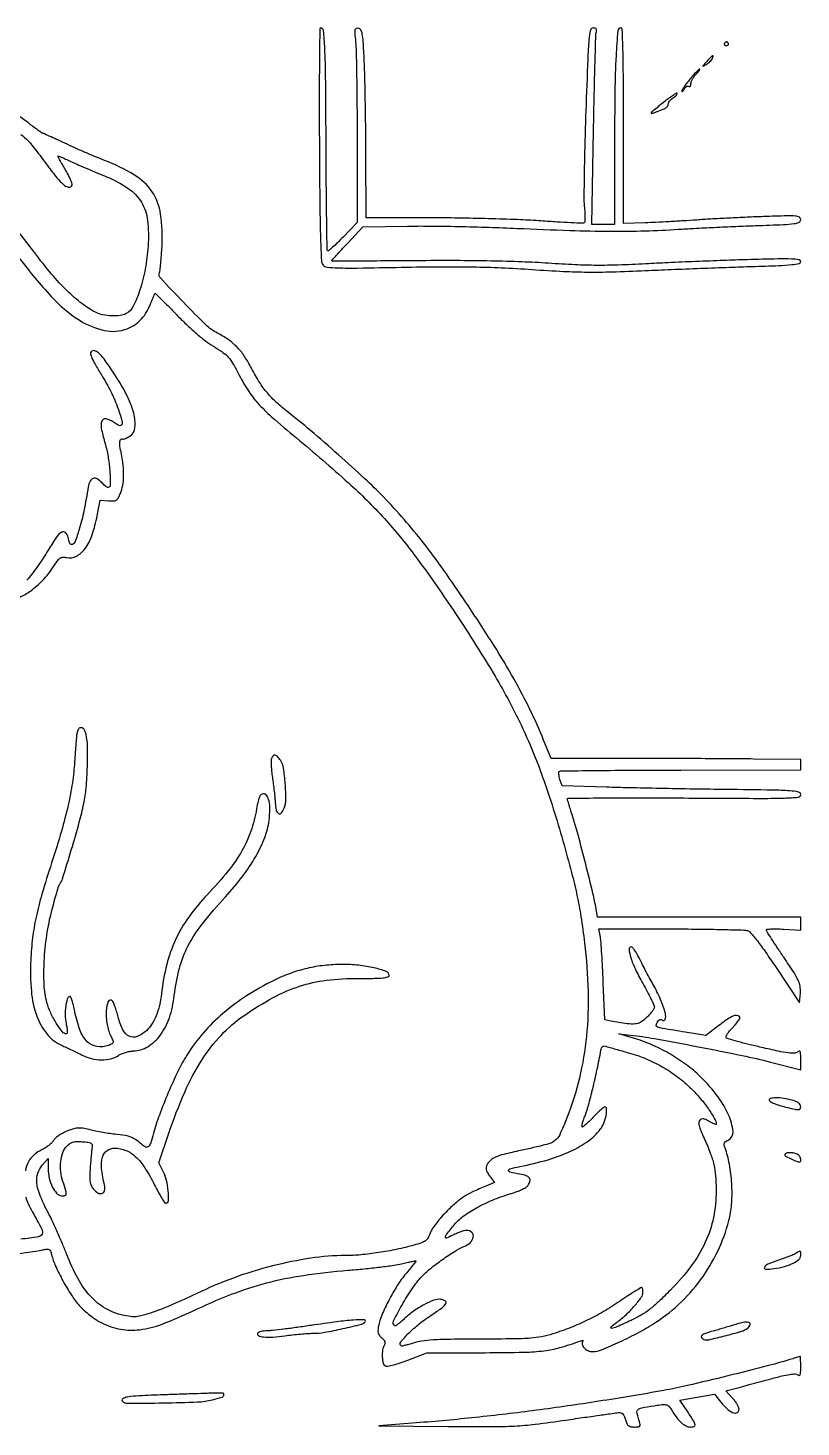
# Model space of a CAD drawing. Extents: x 0 to 645, y 0 to 612.
# Drawn here: x 307 to 645, y 0 to 612 of the extents above; entities that cross this region are included whole.
import ezdxf

# ---------------------------------------------------------------- set-up
doc = ezdxf.new("R2010")
doc.units = 0

msp = doc.modelspace()

# ---------------------------------------------------------------- linework, layer by layer
for points in [[(434.516235, 560.967012, 0.000994), (434.722755, 534.289902, 0.005346), (435.019233, 519.772835, 0.004225), (435.395402, 510.269169, 0.162422), (436.154933, 508.311171, 0.195168), (437.886422, 507.380413, 0.019836), (442.635961, 507.056584, 0.01083), (451.058759, 506.999736, 0.001173), (470.5, 507.335233, -0.003012), (487.956081, 507.572242, -0.006201), (501.618144, 507.505988, -0.00708), (514.045432, 507.115501, -0.005564), (527.5, 506.351825, 0.004433), (541.324609, 505.535787, 0.010114), (551.770637, 505.223713, 0.009794), (562.420528, 505.32967, 0.003914), (577, 505.874673, -0.001014), (588.311612, 506.363231, -0.000679), (601.251562, 506.878234, -0.000684), (613.78914, 507.343, -0.001349), (623.75, 507.671706, 0.002203), (635.370672, 508.075057, 0.015194), (641.065412, 508.471404, 0.024804), (644.311912, 508.960305, 0.357039), (645, 509.801071, 0.374433), (644.283901, 510.62325, 0.025536), (640.947908, 510.913009, 0.014231), (634.931957, 510.955837, 0.001737), (621.75, 510.628645, 0.0019), (611.296097, 510.293059, 0.001186), (599.051387, 509.824318, 0.00119), (586.984997, 509.304967, 0.002164), (577.127063, 508.814411, -0.005045), (565.234063, 508.291282, -0.010024), (555.802096, 508.160921, -0.010076), (546.404139, 508.408884, -0.005156), (534.627063, 509.079053, 0.007405), (523.097177, 509.683151, 0.004648), (509.600656, 510.064413, 0.004096), (494.176001, 510.230297, 0.002846), (476.75, 510.175743, -0.000857), (462.658179, 510.075571, -0.00143), (450.795313, 510.04552, -0.000083), (440.136913, 510.050767, -0.414021), (440, 510.187771, -0.183342), (440.08758, 510.418586, -0.000715), (441.982813, 512.550286, -0.003486), (444.162316, 514.960641, -0.00217), (446.75, 517.758146), (453.5, 524.992236), (473, 525.325795, -0.006536), (482.469767, 525.363974, -0.002786), (495.14375, 525.178771, -0.002755), (508.661381, 524.831376, -0.003616), (521, 524.356886, 0.003186), (544.000384, 523.452558, 0.006757), (561.822103, 523.106543, 0.008322), (576.970912, 523.269322, 0.009404), (591.5, 523.940987, -0.003023), (598.254075, 524.339655, -0.001333), (607.189063, 524.788988, -0.001319), (616.664528, 525.215131, -0.001773), (625.25, 525.548063, 0.001791), (637.448573, 526.021546, 0.022189), (642.072137, 526.423638, 0.071759), (644.279819, 527.04508, 0.296544), (645, 528.152587, 0.273428), (644.379278, 529.202799, 0.105641), (642.696379, 529.709911, 0.027373), (639.010668, 529.811083, 0.001949), (628.75, 529.490964, 0.002391), (621.580077, 529.204951, 0.001644), (613.454687, 528.815112, 0.001658), (605.636802, 528.388258, 0.003377), (599.5, 527.991172, -0.002546), (593.828298, 527.614704, -0.001862), (587.528125, 527.252276, -0.001881), (581.557264, 526.953627, -0.004164), (577, 526.780888), (567.5, 526.5), (567.5, 569.250464, 0.001309), (567.445606, 590.034723, 0.005475), (567.243218, 602.539297, 0.002311), (566.961722, 611.400974, 0.403715), (566.339769, 612.000464, 0.390684), (564.970794, 610.737101, 0.006835), (564.23712, 599.791448, 0.010285), (563.728753, 584.245464, 0.002982), (563.581015, 560.25), (563.574388, 526), (558.645916, 526), (553.717444, 526), (554.415382, 567.25, -0.00109), (554.71979, 583.187669, -0.001706), (555.058327, 596.896875, -0.000441), (555.405368, 608.867797, -0.063609), (555.624048, 610.25, 0.065832), (555.746946, 611.049725, 0.175787), (555.564395, 611.587924, 0.16716), (555.070399, 611.900746, 0.058379), (554.223219, 612, 0.354577), (553.026417, 611.029232, 0.030003), (552.399411, 606.818517, 0.012193), (551.873313, 598.537921, 0.000879), (551.016744, 575.587689, 0.002262), (550.570338, 561.203502, 0.002997), (550.30174, 548.107865, 0.002143), (550.189485, 537.133442, 0.029659), (550.401083, 533.171533, -0.012916), (550.604112, 530.839127, -0.019556), (550.648697, 528.802768, -0.014882), (550.571875, 527.168719, -0.252224), (550.290171, 526.730074, -0.137554), (549.64116, 526.576481, -0.001167), (544.444613, 526.801866, -0.004002), (538.45654, 527.123633, -0.002555), (531.5, 527.588995, 0.007799), (522.576615, 528.091978, 0.003016), (510.195312, 528.521486, 0.002985), (496.767484, 528.825982, 0.003686), (484.25, 528.942765), (455, 529), (454.881866, 556.75, 0.001815), (454.790266, 568.36357, 0.001667), (454.612823, 580.310925, 0.001664), (454.383535, 590.967333, 0.005492), (454.131866, 597.989319, 0.003232), (453.707257, 605.952468, 0.030246), (453.295603, 609.360447, 0.085666), (452.662557, 611.08612, 0.21826), (451.601462, 611.841249, 0.134638), (450.602353, 611.762211, 0.259794), (450.091576, 611.174927, 0.071348), (449.996672, 609.717624, 0.005659), (450.340623, 605.85193, -0.019394), (450.594699, 601.710744, -0.001538), (450.808314, 590.711834, -0.002084), (450.968141, 577.585252, -0.001595), (451.037273, 563.230908), (451.096224, 526.961816), (444.855414, 520.506939, -0.007172), (442.427556, 518.066833, -0.011936), (440.305188, 516.090836, -0.005601), (438.497607, 514.522574, -0.390402), (438.128974, 514.537692, -0.195), (437.928681, 515.011125, -0.000148), (437.729744, 528.478513, -0.001606), (437.560209, 543.530571, -0.000978), (437.451841, 561.313857, 0.001185), (437.26503, 590.024812, 0.009649), (436.895064, 603.153062, 0.01236), (436.340381, 610.823455, 0.386107), (435.043915, 612, 0.41089), (434.709182, 611.669048, 0.000255), (434.550119, 597.00906, 0.002515), (434.462662, 580.535628, 0.001508)], [(611.603006, 605.166667, 0.156081), (611.524383, 604.850742, 0.191391), (611.654049, 604.578125, 0.128073), (611.996371, 604.393832, 0.059847), (612.5, 604.333333, 0.059847), (613.003629, 604.393832, 0.128073), (613.345951, 604.578125, 0.191391), (613.475617, 604.850742, 0.156081), (613.396994, 605.166667, 0.030643), (613.17176, 605.485629, 0.036533), (612.921053, 605.755208, 0.039602), (612.681431, 605.94484, 0.148655), (612.5, 606, 0.148655), (612.318569, 605.94484, 0.039602), (612.078947, 605.755208, 0.036533), (611.82824, 605.485629, 0.030643)], [(603.924314, 597.368555, 0.001399), (602.30223, 595.597965, 0.148001), (602.162663, 595.305302, 0.632083), (602.27904, 595.22661, 0.003673), (603.73069, 596.097043, 0.028353), (604.62037, 596.711172, 0.027067), (605.449443, 597.431002, 0.028116), (606.110054, 598.146588, 0.080887), (606.449305, 598.728488, 0.051557), (606.70644, 599.68208, 0.621806), (606.470414, 599.850068, 0.077909), (605.732037, 599.289281, 0.005324)], [(596.56695, 589.647008, 0.009773), (595.202771, 587.914205, 0.013645), (594.056724, 586.309211, 0.00999), (593.175199, 584.94243, 0.147745), (593.030409, 584.397008, 0.316969), (593.146423, 584.243697, 0.254799), (593.354756, 584.283737, 0.067306), (593.69228, 584.647843, 0.02148), (594.091869, 585.271032, -0.051962), (594.555724, 585.905833, -0.073147), (595.095745, 586.351434, -0.094539), (595.624379, 586.547606, -0.182072), (596.06146, 586.462015, 0.17701), (596.416771, 586.388812, 0.188494), (596.724304, 586.564822, 0.116426), (596.932411, 586.999459, 0.053737), (597, 587.626532, -0.089543), (597.149954, 588.457145, -0.033652), (597.638705, 589.538501, -0.03202), (598.342225, 590.671187, -0.033606), (599.174314, 591.685549, 0.013123), (599.966334, 592.574237, 0.026646), (600.53151, 593.32013, 0.037361), (600.835508, 593.850514, 0.551692), (600.741264, 594, 0.197402), (600.376336, 593.850083, 0.006691), (599.264521, 592.721309, 0.011703), (597.97784, 591.315105, 0.007791)], [(585.5, 579.829933, 0.002255), (581.040204, 576.236798, 0.03556), (579.618303, 574.902062, 0.710833), (579.775495, 574.607358, 0.062647), (581, 574.959805, -0.004297), (582.085225, 575.41453, -0.003286), (583.279688, 575.893864, -0.003322), (584.404213, 576.327969, -0.00783), (585.25, 576.632976, 0.063056), (585.919091, 576.961473, 0.062871), (586.485937, 577.446636, 0.068751), (586.869955, 578.007924, 0.116203), (587, 578.559927, -0.121066), (587.151427, 579.176152, -0.042886), (587.643215, 579.94741, -0.039516), (588.351797, 580.735459, -0.037127), (589.189668, 581.420295, 0.021476), (589.997585, 582.039538, 0.03674), (590.606968, 582.63085, 0.044557), (590.972006, 583.123243, 0.348459), (590.939668, 583.387623, 0.343759), (590.597536, 583.427584, 0.008316), (589.160402, 582.521422, 0.014636), (587.44856, 581.328874, 0.008985)], [(328.572187, 303.75, 0.02694), (328.358485, 302.339096, 0.002957), (328.062279, 299.076562, 0.003607), (327.760439, 295.185324, 0.002908), (327.490595, 291, -0.023027), (326.527785, 281.830222, -0.018143), (324.671912, 272.018635, -0.01502), (321.740243, 260.691505, -0.007922), (317.45888, 246.808824, 0.007199), (313.19946, 233.067924, 0.01844), (310.630325, 222.977596, 0.022812), (309.131757, 214.078197, 0.018203), (308.3074, 204.381023, 0.034026), (308.578103, 190.58734, 0.06479), (310.963473, 179.770422, 0.084511), (315.402535, 171.928021, 0.116022), (321.801738, 167.001489, -0.003469), (323.91194, 166.028535, -0.002144), (326.379846, 164.856886, -0.002149), (328.808336, 163.678295, -0.003863), (330.789227, 162.687329, 0.058876), (334.867533, 161.180275, 0.056911), (339.232383, 160.642232, 0.060268), (343.348305, 161.102825, 0.088134), (346.68809, 162.545058, -0.045729), (348.029226, 163.263964, -0.026655), (349.74661, 163.885748, -0.026479), (351.548087, 164.328757, -0.040137), (353.151434, 164.502519, 0.129995), (359.504399, 166.372495, 0.097229), (364.923394, 171.307125, 0.078827), (368.918762, 178.963382, 0.051651), (371.099111, 188.693955, -0.034372), (373.354587, 200.684057, -0.055767), (377.062085, 210.3553, -0.047749), (383.252915, 219.952142, -0.018673), (393.489071, 231.965736, 0.023836), (400.929373, 240.882838, 0.032357), (406.700197, 249.633528, 0.036755), (410.640564, 257.899403, 0.061844), (412.52329, 265.340109, 0.026753), (412.863251, 270.133519, 0.057195), (412.504517, 273.821936, 0.090332), (411.533064, 276.175914, 0.255136), (410.0232, 277, 0.177182), (409.06466, 276.649318, 0.111967), (408.339504, 275.688141, 0.052297), (407.728574, 273.83739, 0.010482), (407.060118, 270.423823, -0.039078), (404.558449, 260.648129, -0.04803), (400.679528, 252.069134, -0.040642), (394.689806, 243.348813, -0.018762), (385.601863, 233, 0.033613), (377.393544, 223.073571, 0.047599), (371.615337, 213.180309, 0.047315), (367.789097, 202.326665, 0.032685), (365.468009, 189.5, -0.030423), (364.572907, 184.422667, -0.03802), (363.107318, 179.868262, -0.042508), (361.177945, 176.091551, -0.071006), (358.885835, 173.364935, -0.085226), (354.81154, 170.81087, -0.21501), (351.391513, 170.926058, -0.167405), (348.615117, 173.722376, -0.050067), (346.525418, 179.446443, 0.011295), (345.867542, 181.799908, 0.014067), (345.146089, 183.953145, 0.012346), (344.451661, 185.711528, 0.096443), (343.961916, 186.438084, 0.528849), (342.220642, 186.107677, 0.093372), (341.327466, 182.189963, 0.050645), (341.715302, 176.066773, 0.074709), (343.373959, 170.952201, -0.014494), (344.274197, 169.008561, -0.16936), (344.331179, 168.186782, -0.213762), (343.854452, 167.606207, -0.024704), (342.272229, 166.913402, -0.131795), (337.246783, 166.402871, -0.159651), (333.058629, 168.569805, -0.107376), (329.827735, 173.691621, -0.041605), (327.613379, 181.829541, 0.013293), (327.07361, 184.373289, 0.021932), (326.467447, 186.484985, 0.017718), (325.86782, 188.083739, 0.357933), (325.441132, 188.310832, 0.276545), (324.30997, 187.2822, 0.038464), (323.600661, 184.054835, 0.039881), (323.36879, 180.177504, 0.047571), (323.789083, 176.540808, -0.015994), (324.102615, 174.799493, -0.027605), (324.236305, 173.333862, -0.02787), (324.21455, 172.243789, -0.392217), (323.951576, 172, -0.230328), (322.155592, 172.873681, -0.026626), (319.506803, 176.647127, -0.031354), (317.032916, 181.217716, -0.042293), (315.426188, 185.634615, -0.054292), (314.19458, 193.471754, -0.02494), (314.220152, 203.82384, -0.023798), (315.352797, 215.120864, -0.025484), (317.540804, 226, -0.004434), (318.622819, 230.095436, -0.006329), (319.661337, 233.709375, -0.003685), (320.594764, 236.728468, -0.090308), (321.003667, 237.5, 0.092564), (322.230761, 239.840573, 0.001931), (326.059651, 252.467812, 0.004889), (329.563874, 264.618765, 0.016234), (331.528686, 272.699188, 0.029997), (332.54407, 279.600291, 0.013559), (333.083326, 288.730668, 0.012766), (333.139464, 297.574497, 0.049295), (332.49557, 303.02017, 0.076936), (331.706965, 305.054747, 0.219302), (330.496599, 305.910981, 0.288624), (329.324147, 305.445328, 0.10705)], [(413.609568, 292.424933, 0.090981), (413.426731, 291.447633, 0.012278), (413.470902, 289.35178, 0.013828), (413.654854, 286.846089, 0.011251), (413.986259, 284.174933, -0.004772), (414.381443, 281.295556, -0.003728), (414.757394, 278.161717, -0.003769), (415.063722, 275.2382, -0.009178), (415.233681, 273.077721, 0.038727), (415.680344, 269.851308, 0.202206), (416.691975, 268.416184, 0.378788), (417.90433, 268.61983, 0.076972), (419.095356, 270.668718, 0.092047), (419.845928, 274.58536, 0.020456), (419.605264, 281.430983, 0.019692), (418.81936, 288.209423, 0.106711), (417.497083, 291.644796, 0.036261), (416.235708, 293.295372, 0.163363), (415.197785, 293.892285, 0.265902), (414.327979, 293.602369, 0.09097)], [(569.142315, 163.893346, -0.029368), (577.085032, 161.181195, -0.032037), (584.419275, 157.621852, -0.032701), (591.10267, 153.231104, -0.033456), (597.102643, 148.037097, -0.022615), (601.049434, 143.759223, -0.022203), (604.619318, 139.116917, -0.019802), (607.349111, 134.872515, -0.133776), (608, 132.483302, -0.4906), (607.829778, 132.351574, -0.029848), (607.121632, 132.580977, -0.026227), (606.157247, 133.017906, -0.013932), (605.009812, 133.653276, 0.021966), (603.477728, 134.46976, 0.076267), (602.406243, 134.793563, 0.122196), (601.575626, 134.708585, 0.110511), (600.845379, 134.245379, 0.187882), (600.438347, 133.318942, 0.069663), (600.578084, 131.876468, 0.038297), (601.27726, 129.71042, 0.009501), (602.756811, 126.285567, -0.015408), (605.451478, 119.839901, -0.035165), (606.982597, 114.798625, -0.037043), (607.747438, 109.75542, -0.018946), (607.994423, 103.355335, -0.050762), (606.8061, 91.6008, -0.057213), (603.274238, 80.816515, -0.052808), (597.105529, 70.438969, -0.034546), (588.01455, 59.881414, -0.008714), (582.734811, 54.726796, -0.025154), (578.844051, 51.41168, -0.031643), (575.176578, 48.944824, -0.022317), (570.778451, 46.631414, -0.005627), (564.648451, 43.832307, -0.072396), (562.228618, 43.155935, -0.733068), (561.977612, 43.697996, -0.027646), (564.599962, 45.836113, 0.030338), (568.608019, 49.140114, 0.026788), (572.366621, 53.038305, 0.024144), (575.283988, 56.756226, 0.155498), (576, 59.002881, 0.027743), (575.957509, 59.768099, 0.043585), (575.828015, 60.413346, 0.054017), (575.640183, 60.866294, 0.274005), (575.414518, 61, 0.140345), (575.002527, 60.882035, 0.001414), (572.40046, 59.248622, 0.004462), (569.41164, 57.323103, 0.002863), (565.976062, 55.037861, -0.015737), (558.7245, 50.479164, -0.019226), (551.660955, 46.699741, -0.019502), (544.415558, 43.517405, -0.017079), (536.619094, 40.75336, -0.028121), (531.709009, 39.497939, -0.030313), (526.810541, 38.840151, -0.015485), (519.697893, 38.541869, -0.002174), (505, 38.444903, 0.002527), (491.906941, 38.349288, 0.011438), (484.27415, 38.080266, 0.019456), (479.210894, 37.587524, 0.046815), (475.546661, 36.731575, -0.008559), (473.620891, 36.123336, -0.013268), (471.937422, 35.671393, -0.007493), (470.533308, 35.356294, -0.252991), (470.215641, 35.451026, -0.379493), (470.113363, 37.153879, -0.029823), (473.380441, 40.841185, -0.030171), (478.202834, 45.120483, -0.020686), (484.141599, 49.397172, 0.012836), (488.369291, 52.342019, 0.113002), (489.847785, 54.05637, 0.405807), (489.526067, 55.156956, 0.098053), (487.537348, 55.815818, 0.123224), (484.589481, 55.458054, 0.031562), (480.187286, 53.443966, 0.031799), (475.553634, 50.56613, 0.037891), (471.603449, 47.27193, -0.015852), (470.157783, 45.954193, -0.025817), (468.842236, 44.94199, -0.023608), (467.761976, 44.269258, -0.335604), (467.338705, 44.327962, -0.320686), (466.996284, 46.387572, -0.01334), (470.654526, 53.370341, -0.022149), (475.044533, 60.473914, -0.039127), (479.354847, 65.847325, -0.034624), (483.025751, 69.248709, -0.014655), (488.379093, 73.30803, -0.014208), (493.840761, 76.973276, -0.046436), (497.716746, 78.941346, 0.096086), (500.535608, 80.742644, 0.162496), (501.837821, 83.193352, 0.259436), (501.140807, 85.154832, 0.182404), (498.901145, 86, 0.064876), (497.873241, 85.866065, 0.017825), (496.308184, 85.390864, 0.0177), (494.557139, 84.720089, 0.017632), (492.855623, 83.926345, -0.018186), (490.092205, 82.64096, -0.588192), (489.624129, 83.00753, -0.126497), (490.157885, 84.240237, -0.003944), (493.594402, 88.594246, -0.066611), (497.413279, 92.236389, -0.030933), (503.2039, 95.922269, -0.02854), (510.18941, 99.278877, -0.025945), (517.735105, 101.939505, 0.014855), (520.917018, 102.982739, 0.028586), (523.383681, 104.036359, 0.035158), (525.148961, 105.073347, 0.120068), (526.031349, 106.058576, 0.079596), (526.63749, 107.813655, 0.221964), (526.30681, 109.041063, 0.144373), (524.974482, 109.921639, 0.029912), (522.214921, 110.589495, -0.010054), (517.856801, 111.462724, -0.346701), (517.235193, 112.222864, -0.351926), (517.831367, 112.992978, -0.01017), (522.154638, 113.936644, 0.022014), (534.486686, 116.936041, 0.037749), (544.393756, 120.643288, 0.046049), (552.014475, 125.06313, 0.075541), (557.366819, 130.236504, 0.067036), (558.924256, 132.970987, 0.048983), (559.911372, 136.328148, 0.056841), (560.12119, 139.138288, 0.402826), (559.225167, 140, 0.177464), (558.755276, 139.827799, 0.007673), (557.411626, 138.654339, 0.012273), (555.847462, 137.174279, 0.008361), (554.139473, 135.419028, -0.009509), (552.454146, 133.695001, -0.015819), (550.962457, 132.316186, -0.009645), (549.709156, 131.270845, -0.382489), (549.377651, 131.289015, -0.258947), (549.272686, 131.655929, -0.010427), (549.62604, 133.045688, -0.016013), (550.149529, 134.726922, -0.010396), (550.856491, 136.635915, 0.028596), (552.22194, 140.780046, 0.006202), (554.077426, 148.086118, 0.006548), (555.982664, 156.479597, 0.006821), (557.640105, 164.806815, -0.044165), (557.941041, 165.889533, -0.143994), (558.384029, 166.477857, -0.170333), (559.024271, 166.677276, -0.068068), (559.941962, 166.518421, 0.006449), (561.07087, 166.176081, 0.0009), (563.418143, 165.501781, 0.001029), (566.200309, 164.714151, 0.000873)], [(631.232439, 142.802683, 0.202798), (631.716724, 142.252653, 0.017249), (633.477799, 141.478397, 0.020673), (635.726091, 140.687188, 0.01448), (638.315772, 139.975814, 0.004223), (642.521211, 138.988116, 0.061256), (644.04002, 138.835917, 0.245641), (644.725455, 139.214144, 0.147257), (645, 140.126126, 0.138915), (644.759439, 140.975276, 0.09369), (644.076996, 141.724237, 0.065062), (642.91997, 142.379137, 0.028565), (641.25, 142.947419, 0.029974), (637.523035, 143.745526, 0.041392), (634.111293, 143.978879, 0.0558), (631.715939, 143.675622, 0.439136)], [(638, 119.097825, 0.277594), (638.385572, 118.456851, 0.012926), (640.748716, 117.280607, 0.019531), (643.161985, 116.269002, 0.089709), (644.649223, 116, 0.394657), (645.104235, 116.425405, 0.104192), (644.95133, 117.507273, 0.073031), (644.293454, 118.729333, 0.142132), (643.418213, 119.393011, 0.051419), (641.639149, 119.873261, 0.053887), (639.82782, 119.969793, 0.066216), (638.441021, 119.707877, 0.323609)], [(643, 76.000018, -0.04288), (642.069107, 75.505856, -0.006392), (640.104687, 74.699456, -0.007152), (637.752877, 73.807675, -0.006109), (635.25, 72.9338, 0.016403), (630.620352, 71.209664, 0.170919), (629.128222, 69.880048, 0.572472), (629.61799, 69.054595, 0.032923), (633.250119, 69.310696, 0.031036), (637.829475, 70.230722, 0.04792), (641.610601, 71.63708, 0.06025), (644.196404, 73.302562, 0.223156), (645, 75.01342, 0.010956), (644.967107, 76.514392, 0.27372), (644.750314, 76.84661, 0.253613), (644.341643, 76.830877, 0.009624)], [(431, 44.453051, -0.002792), (424.794765, 43.561009, -0.00339), (418.968899, 42.796892, -0.002866), (414.060819, 42.215517, -0.023428), (411.809017, 42.068209, 0.024092), (410.351884, 41.970942, 0.030688), (409.026035, 41.734898, 0.031706), (407.978307, 41.409725, 0.16469), (407.518119, 41.029317, 0.45791), (407.84371, 39.996017, 0.078777), (410.113, 39.417801, 0.040449), (414.105848, 39.372249, 0.017191), (419.430873, 39.927103, -0.006937), (422.717992, 40.3379, -0.005805), (426.216472, 40.684836, -0.005863), (429.422671, 40.927394, -0.015947), (431.698574, 41, 0.043329), (436.775347, 41.44077, 0.011398), (444.78563, 43.031229, 0.005508), (452.999339, 44.952798, 0.196573), (454.550216, 46.081251, 0.58503), (454.10045, 46.894647, 0.019013), (449.46227, 46.750785, 0.015368), (442.17623, 46.021505, 0.004467)], [(615.5, 44.576963, -0.005523), (613.626202, 43.977962, -0.002858), (611.27212, 43.268696, -0.002841), (608.844039, 42.567222, -0.00431), (606.724239, 41.987526, 0.018023), (603.349309, 40.964346, 0.097368), (601.69896, 40.009467, 0.371174), (601.575134, 39.139085, 0.160067), (602.554828, 38.340587, 0.148268), (604.777431, 38.180248, 0.007321), (611.996342, 39.924045, 0.009516), (619.018829, 41.872815, 0.092689), (621.75, 43.27591, 0.136946), (622.885946, 44.804243, 0.462418), (622.366714, 45.756289, 0.105981), (619.724579, 45.740605, 0.025841)], [(641.5, 29.888638, -0.012489), (630.893929, 26.856001, -0.00301), (613.177409, 22.379258, -0.00296), (595.442607, 18.122521, -0.013326), (585, 15.97313, -0.005412), (556.740025, 11.252383, -0.00604), (529.399519, 7.326594, -0.006245), (502.858699, 4.179004, -0.006808), (477, 1.794929), (460.5, 0.5), (490.829521, 0.235218, 0.002268), (509.953317, 0.155033, 0.013597), (519.905261, 0.429142, 0.017351), (528.801762, 1.226853, 0.005158), (542.329521, 3.05656, -0.000445), (550.581745, 4.252024, -0.000651), (557.849545, 5.288615, -0.00031), (564.037947, 6.159128, -0.011765), (565.434886, 6.321342, -0.107455), (566.378159, 6.205675, -0.120301), (567.144631, 5.708365, -0.08512), (567.777347, 4.75508, -0.032256), (568.329546, 3.25, 0.032467), (568.961187, 1.530644, 0.116286), (569.663356, 0.604123, 0.129175), (570.661103, 0.141906, 0.044254), (572.261292, 0, 0.030705), (574.188605, 0.118468, 0.324085), (574.733304, 0.62549, 0.120852), (574.684077, 1.691653, 0.003835), (573.417155, 5.870799, -0.184398), (573.496549, 7.135769, -0.189012), (574.398225, 8.009746, -0.057254), (576.679969, 8.670322, -0.00606), (582.161269, 9.528475, -0.015319), (584.993437, 9.848573, -0.102436), (586.39302, 9.676616, -0.137292), (587.414342, 8.97896, -0.035531), (588.595887, 7.350238, 0.021857), (590.846345, 4.062674, 0.04718), (592.907962, 1.796966, 0.064475), (594.836936, 0.450309, 0.120754), (596.674314, 0, 0.082062), (598.32503, 0.272757, 0.367724), (598.789614, 1.050388, 0.100214), (598.191143, 2.611966, 0.006733), (595.5616, 6.632427), (592.1232, 11.738158), (599.686643, 13.031926), (607.250086, 14.325695), (610.707978, 10.162847, 0.041642), (613.309523, 7.514016, 0.099067), (615.702777, 6.163744, 0.234914), (617.276321, 6.393954, 0.245794), (618, 7.777139, 0.103775), (617.813111, 8.667889, 0.028505), (617.159704, 9.952249, 0.027517), (616.234281, 11.35667, 0.025629), (615.139419, 12.686213), (612.278838, 15.818148), (616.389419, 16.900169, 0.001251), (618.654207, 17.502389, 0.000282), (622.504836, 18.538944, 0.000292), (626.947415, 19.740313, 0.000283), (631.435555, 20.959542, -0.006226), (636.762039, 22.338751, -0.022034), (640.22493, 23.029392, -0.031247), (642.545609, 23.239571, -0.182117), (643.685555, 22.846003, 0.167162), (644.313279, 22.608676, 0.321619), (644.737909, 22.894308, 0.07952), (644.953154, 23.969346, 0.009725), (645, 26.377555, 0.005074), (644.982073, 28.144154, 0.00869), (644.926563, 29.616908, 0.003187), (644.850902, 30.847082, 0.493628), (644.75, 30.914047, -0.006238), (644.566549, 30.853523, -0.000143), (643.692187, 30.577378, -0.00032), (642.667682, 30.254856, -0.000217)], [(366.33327, 14.072891, 0.003826), (355.754186, 13.638784, 0.026915), (350.627597, 13.111569, 0.100726), (348.542166, 12.333576, 0.483089), (348.419311, 11.25, 0.200326), (350.576304, 10.367841, 0.00229), (366.443611, 10.554699, 0.005793), (381.27069, 10.969084, 0.051124), (387.75, 11.893303, 0.014775), (391.9565, 13.072864, 0.281828), (392.816502, 14.056478, 0.452984), (392.19666, 14.820445, 0.018947), (388.25, 14.822891, -0.000664), (385.44387, 14.721993, -0.000101), (379.852586, 14.529521, -0.000113), (373.25401, 14.305214, -0.000098)]]:
    msp.add_lwpolyline(points, format="xyb", close=True)
for points in [[(301.424636, 75.824294, 0.032119), (313.6169, 77.549417, -0.025634), (315.415705, 77.827759, -0.152625), (316.335631, 77.640658, -0.172247), (316.925252, 76.976589, -0.034772), (317.422499, 75.452765, 0.044647), (319.179088, 70.409104, 0.018396), (322.401722, 63.923556, 0.018488), (326.129095, 57.6331, 0.040126), (329.535175, 53.172101, 0.026235), (331.671963, 51.032618, 0.018031), (334.300311, 48.82995, 0.018214), (337.004105, 46.879084, 0.03341), (339.357981, 45.525682, 0.067864), (347.647673, 42.783215, 0.078432), (355.957324, 42.555204, 0.058299), (365.755985, 45.011104, 0.020961), (379, 50.672503, -0.018787), (396.042588, 58.045424, -0.028334), (411.425798, 63.042412, -0.027611), (427.567176, 66.351765, -0.016683), (446.966714, 68.566061, 0.004864), (454.118712, 69.211583, 0.005176), (461.109674, 69.984361, 0.004938), (467.109563, 70.770723, 0.023783), (470.491752, 71.413305, -0.003458), (472.802391, 71.950409, -0.00557), (474.778898, 72.37238, -0.001455), (476.497892, 72.714194, -0.249697), (476.672341, 72.660992, -0.375843), (476.682738, 72.504597, -0.001347), (475.461722, 70.916091, -0.005784), (474.026643, 69.103201, -0.003489), (472.28591, 66.986077, 0.033299), (468.57219, 61.877007, 0.020343), (464.858349, 55.410015, 0.020162), (461.825664, 48.973078, 0.053684), (460.362116, 44.116708, 0.028793), (460.125583, 42.277073, 0.084567), (460.250646, 41.010588, 0.101921), (460.767277, 39.994292, 0.054226), (461.765694, 38.988646, -0.039898), (462.640472, 38.156526, -0.092813), (463.108141, 37.386041, -0.124231), (463.192208, 36.646879, -0.108015), (462.92498, 35.912855, 0.109238), (462.143623, 33.75037, 0.046442), (462.031236, 30.655393, 0.044893), (462.452862, 27.793, 0.246948), (463.448619, 26.658091, 0.14621), (464.403804, 26.585314, 0.011485), (466.910236, 27.191483, 0.014859), (469.913278, 28.087543, 0.010806), (473.198619, 29.2545), (481.5, 32.406798), (507, 32.520267, 0.004113), (523.990882, 32.735664, 0.025194), (532.733732, 33.35992, 0.038496), (539.715239, 34.765055, 0.017998), (548.5, 37.59415, -0.021185), (549.226703, 37.823081, -0.078754), (549.702523, 37.873533, -0.345667), (549.846846, 37.747674, -0.234929), (549.785184, 37.527847, 0.242898), (549.42814, 36.176986, 0.137327), (550.246677, 34.646493, 0.10185), (552.012344, 33.428825, 0.100521), (554.12381, 33, 0.097908), (557.905239, 33.747631, 0.011389), (565.844265, 37.228091, 0.01458), (574.328793, 41.485762, 0.020528), (581.609292, 45.803603, 0.04924), (592.813657, 54.767441, 0.046787), (602.263527, 65.893152, 0.046967), (609.448508, 78.53682, 0.050498), (613.939742, 92, 0.044994), (614.891643, 99.216598, 0.029482), (614.742862, 107.609048, 0.029438), (613.605646, 115.948424, 0.044026), (611.557699, 123.006961, -0.123181), (611.46935, 123.708635, -0.11791), (611.718702, 124.382081, -0.091803), (612.31614, 124.995206, -0.049533), (613.236274, 125.517503, 0.325273), (615.402032, 129.260524, 0.080674), (613.430132, 136.514812, 0.056943), (608.075173, 145.444693, 0.040962), (600.265156, 154.070277, 0.032595), (594.195974, 159.058341, 0.027186), (587.160688, 163.551956, 0.02683), (579.570421, 167.316356, 0.029315), (571.838625, 170.122413), (565.5, 172.010683), (570.5, 171.449559, -0.016488), (581.012664, 169.917343, -0.003092), (600.138856, 166.360099, -0.003369), (619.40978, 162.517673, -0.011796), (631.75, 159.665518), (645, 156.271946), (645, 160.758417, 0.008349), (644.957939, 163.277256, 0.098587), (644.735971, 164.22554, 0.377511), (644.282586, 164.429307, 0.09861), (643.51972, 164.016366, -0.173427), (642.154126, 163.51899, -0.033765), (639.496734, 163.683045, -0.020066), (635.253634, 164.408291, -0.004033), (627.76972, 166.062053, -0.003801), (622.232828, 167.376884, -0.005669), (617.41324, 168.618253, -0.002622), (613.338273, 169.740196, -0.111747), (612.551947, 170.166184, -0.280195), (612.376859, 170.721625, -0.064558), (612.747471, 171.67728, -0.045332), (613.564141, 172.898338, -0.022424), (614.801947, 174.295661, 0.040037), (618.182236, 178.393419, 0.528812), (617.597778, 179.931481, 0.200887), (614.667393, 179.453446, 0.024197), (609.174044, 175.641872), (603.5, 171.283743), (594.5, 172.729323, -0.001082), (584.540449, 174.351145, -0.042731), (582.38166, 174.900071, -0.325523), (581.83688, 175.684568, -0.134761), (582.22792, 176.99335, -0.041833), (582.815653, 177.779671, -0.106678), (583.386599, 178.198376, -0.162729), (583.925755, 178.251154, -0.14101), (584.424959, 177.975041, 0.556552), (585.703554, 178.274849, 0.144784), (585.802263, 180.928172, 0.039613), (583.713175, 187.035794, 0.025613), (580.394315, 193.734949, -0.003436), (578.772945, 196.672639, -0.002625), (577.038073, 199.908079, -0.002654), (575.445097, 202.955723, -0.006254), (574.297467, 205.25, 0.01796), (573.333408, 207.069557, 0.025595), (572.34005, 208.604688, 0.023747), (571.431691, 209.744226, 0.215842), (570.866792, 210, 0.446598), (569.920935, 208.944681, 0.049513), (570.675679, 205.372714, 0.034505), (572.70313, 200.239538, 0.017044), (575.937465, 194.01528, -0.005848), (577.876952, 190.4787, -0.00829), (579.51288, 187.284644, -0.00516), (580.808408, 184.578158, -0.109465), (581, 183.713514, -0.136995), (580.803259, 183.008931, -0.022346), (580.00728, 181.818248, -0.023186), (578.914465, 180.467752, -0.018585), (577.620527, 179.11682, -0.057211), (575.025627, 177.121626, -0.111859), (572.561219, 176.309341, -0.061405), (569.082456, 176.403481, -0.0084), (561.904778, 177.609796), (559.309556, 178.090921), (558.666848, 194.29546, 0.002787), (558.373686, 200.774795, 0.003388), (558.02408, 206.841479, 0.002859), (557.666324, 211.939753, 0.023509), (557.381228, 214.25), (556.738315, 218), (588.119158, 217.90032, -0.001912), (600.30435, 217.815019, -0.002876), (610.928372, 217.638889, -0.001154), (620.033339, 217.414511, -0.065183), (621.700831, 217.15032, -0.146733), (623.08996, 216.242788, -0.01051), (626.017465, 212.620316, -0.012351), (629.676419, 207.643598, -0.005699), (634.200831, 201), (644.5, 185.5), (644.816602, 189.936329, 0.056032), (644.698492, 192.836586, 0.070959), (643.921139, 195.400974, 0.035555), (642.053306, 198.763133, 0.004782), (637.566602, 205.497089, -0.003205), (634.666503, 209.820151, -0.004958), (632.222689, 213.594812, -0.001726), (630.163865, 216.86998, -0.140347), (630, 217.442267, -0.388064), (630.281468, 217.75031, -0.011218), (632.203125, 217.880532, -0.0171), (634.624246, 217.907236, -0.010231), (637.5, 217.781694), (645, 217.300373), (645, 220.150186), (645, 223), (600.545313, 223), (556.090626, 223), (555.476532, 226.75, 0.018239), (554.127646, 233.445806, 0.002996), (550.972363, 246.269557, 0.003276), (547.64075, 259.113286, 0.013653), (545.372173, 266.780897, -0.002704), (544.463204, 269.622881, -0.00396), (543.696714, 272.134266, -0.001944), (543.07147, 274.272993, -0.070116), (542.999621, 274.780897, -0.411903), (543.290106, 275.073992, -0.000196), (557.980715, 275.191943, -0.002204), (574.443525, 275.24511, -0.001321), (593.999621, 275.170398, 0.000584), (626.329199, 274.999204, 0.008383), (637.826239, 275.144509, 0.015708), (643.948375, 275.517292, 0.387544), (644.99941, 276.670398, 0.358332), (644.086306, 277.780174, 0.031729), (640.222309, 278.288184, 0.012949), (632.649764, 278.601784, 0.000993), (612.24941, 278.877347, -0.001046), (598.287792, 279.067424, -0.000865), (583.41579, 279.326753, -0.000873), (569.778577, 279.61199, -0.002348), (560.08094, 279.877347), (540.661879, 280.5), (539.726773, 283.3125, -0.024637), (539.414082, 284.434819, -0.032738), (539.248472, 285.480946, -0.034363), (539.229038, 286.331219, -0.187024), (539.411641, 286.744975, -0.195523), (540.014411, 286.99927, -0.000187), (555.26673, 287.192582, -0.001811), (572.348373, 287.340798, -0.001105), (592.515808, 287.398141), (645, 287.431332), (645, 289.715666), (645, 292), (624.25, 292.213501, 0.001031), (613.957237, 292.298178, 0.000396), (599.65565, 292.375008, 0.000392), (584.13809, 292.433903, 0.000483), (569.66285, 292.463501), (535.825701, 292.5), (532.570811, 300.5, 0.016445), (526.611363, 313.870196, 0.015295), (519.649483, 327.152764, 0.012691), (510.750778, 342.040614, 0.00628), (498.74423, 360.5, 0.00676), (488.768571, 374.995441, 0.011684), (480.034012, 386.73556, 0.013203), (471.586889, 396.98251, 0.012835), (462.532937, 406.868667, 0.013941), (454.44733, 414.799898, 0.005447), (442.863543, 425.313098, 0.005513), (430.665184, 435.905901, 0.009876), (420.382425, 444.294408, -0.021642), (415.273875, 448.666005, -0.034076), (411.333658, 452.882192, -0.033009), (407.917786, 457.692761, -0.0188), (404.410095, 463.907144, 0.030459), (401.508364, 468.779168, 0.04531), (398.355984, 472.609379, 0.046477), (394.629523, 475.740018, 0.034337), (390, 478.497434, -0.075576), (384.917185, 482.121549, -0.008932), (375.105597, 491.986996, -0.004097), (365.003094, 502.688717, -0.290781), (364.578822, 504.988221, 0.066659), (364.843182, 506.021895, 0.004603), (365.168686, 509.022555, 0.00649), (365.478422, 512.620738, 0.00483), (365.730314, 516.599201, 0.048619), (365.119584, 530.600063, 0.113144), (361.382296, 540.34867, 0.109651), (353.681797, 547.681583, 0.044012), (340.542893, 554.102379, -0.006725), (336.795266, 555.599392, -0.003419), (332.121558, 557.577199, -0.003396), (327.327394, 559.683476, -0.005073), (323.168794, 561.595196, 0.001733), (319.559655, 563.283617, 0.002727), (316.446967, 564.706089, 0.000696), (313.721434, 565.929152, 0.105493), (313.389376, 566, -0.156115), (313.085956, 566.097104, -0.002338), (311.556668, 567.198454, -0.006075), (309.79037, 568.516181, -0.003946), (307.779775, 570.079843, 0.023548), (301.9879, 574.230535, 0.040747)], [(304.042001, 565.456117, -0.038478), (307.128472, 562.690841, -0.021372), (308.303488, 561.352691, -0.003354), (310.485866, 558.604444, -0.003723), (313.014301, 555.326194, -0.003241), (315.614365, 551.856201, 0.010272), (319.798436, 546.432861, 0.044897), (322.608371, 543.519873, 0.100032), (324.628682, 542.378442, 0.282221), (326.140934, 542.740934, 0.264954), (326.408926, 543.719175, 0.038609), (325.719401, 545.746821, 0.027948), (324.283325, 548.639132, 0.009209), (321.861378, 552.724295, -0.009748), (321.118093, 553.981099, -0.017832), (320.56943, 555.037762, -0.014574), (320.209532, 555.856579, -0.53203), (320.306167, 556, -0.099853), (320.643562, 555.931942, -0.001492), (322.506518, 555.141935, -0.003979), (324.665449, 554.198417, -0.002611), (327.137726, 553.078927, 0.003836), (330.140628, 551.728016, 0.001912), (333.962347, 550.0613, 0.001898), (337.933764, 548.365198, 0.002794), (341.43622, 546.908086, -0.050914), (350.977644, 541.813943, -0.109941), (356.679425, 535.810796, -0.106921), (359.388529, 527.839765, -0.046506), (359.631859, 516.598114, -0.027166), (358.367103, 506.583277, -0.03333), (356.066262, 497.44207, -0.035256), (353.166176, 490.25841, -0.15759), (350.055391, 487.029644, -0.094002), (347.391224, 486.193995, -0.040309), (343.649761, 486.059564, -0.039984), (339.789079, 486.543057, -0.066521), (336.70034, 487.626485, -0.046942), (330.641058, 491.459356, -0.028878), (324.265018, 497.001839, -0.024271), (317.463169, 504.318533, -0.014634), (310.096262, 513.595278, 0.012813), (298.277269, 528.590123, 0.042763)], [(303.621916, 510.977158, 0.026497), (317.257786, 494.567133, 0.061982), (329.435357, 484.295922, 0.090886), (340.447983, 479.696853, 0.145804), (350.525322, 480.45652, 0.059323), (353.857082, 482.205143, 0.057932), (356.71476, 484.699212, 0.05369), (359.095948, 487.963544, 0.03982), (361.012766, 492, -0.003009), (361.542452, 493.366597, -0.004262), (362.031464, 494.575776, -0.002469), (362.457058, 495.588686, -0.059893), (362.609627, 495.853705, -0.452345), (362.837687, 495.871804, -0.001096), (365.482085, 493.294228, -0.005187), (368.491901, 490.285796, -0.003086), (372.016852, 486.6439, 0.011805), (376.267601, 482.402664, 0.012964), (380.58606, 478.500948, 0.013929), (384.667481, 475.193967, 0.026038), (388.173238, 472.790195, -0.015328), (392.308988, 470.082773, -0.054583), (394.686851, 467.999997, -0.053753), (396.57613, 465.435804, -0.014555), (398.990693, 461, 0.025161), (403.168788, 453.697491, 0.040797), (407.503165, 448.014172, 0.029152), (413.656161, 441.934404, 0.007119), (424.5, 432.672379, -0.010132), (447.243636, 413.008212, -0.024718), (462.94634, 397.393194, -0.025651), (476.691427, 380.653571, -0.011703), (492.970071, 357.5, -0.012083), (510.510453, 329.844204, -0.02441), (522.700143, 307.113665, -0.025981), (532.140425, 284.243905, -0.015778), (541.012121, 256.353839, -0.00462), (544.796658, 242.527761, -0.012268), (547.165369, 232.564203, -0.013965), (548.867535, 223.259794, -0.007765), (550.447972, 211.836841, -0.024252), (552.01585, 190.532113, -0.031252), (551.279835, 170.923432, -0.033292), (548.205048, 152.634165, -0.035338), (542.767218, 135.286958, -0.014459), (539.599049, 127.862579, -0.131493), (537.368326, 125.180236, -0.094473), (533.854273, 123.580556, -0.005691), (522.5, 120.952913, 0.005847), (515.104931, 119.239091, 0.039186), (511.524001, 118.061309, 0.08169), (509.418347, 116.743783, 0.089556), (507.923541, 114.857134, 0.061681), (507.45859, 113.651922, 0.112382), (507.436382, 112.602464, 0.08453), (507.88484, 111.450769, 0.024168), (508.952316, 109.850625), (511.103388, 106.941145), (507.301694, 105.37529, 0.011175), (501.487827, 102.827238, 0.033681), (497.696678, 100.742601, 0.037027), (494.41661, 98.279488, 0.015862), (490.403839, 94.542411, 0.017273), (487.972988, 91.957501, 0.01693), (485.709388, 89.194056, 0.017084), (483.891753, 86.638696, 0.059353), (482.983298, 84.830355, -0.041285), (482.027404, 82.743315, -0.105215), (480.933244, 81.500015, -0.076582), (479.21672, 80.591943, -0.015045), (475.87726, 79.545598, -0.01694), (468.482383, 77.738495, -0.013573), (460.41517, 76.281718, -0.013872), (452.598208, 75.309253, -0.023383), (446, 74.983908, 0.036404), (430.816764, 73.83866, 0.025487), (413.991853, 70.445175, 0.024673), (396.901327, 65.171155, 0.026815), (380.894903, 58.360799, -0.00761), (375.999714, 56.052227, -0.005977), (370.626986, 53.694705, -0.006047), (365.577691, 51.622425, -0.014773), (361.799483, 50.252646, -0.009252), (357.083423, 48.79503, -0.045386), (354.348256, 48.267447, -0.058358), (351.887383, 48.30866, -0.021712), (348.475814, 48.917999, -0.077721), (340.93547, 51.88862, -0.075049), (334.559566, 57.047085, -0.061126), (329.025163, 64.821681, -0.03125), (323.980032, 75.705514, 0.007492), (322.049964, 80.447194, 0.00511), (319.720626, 85.780758, 0.00515), (317.368047, 90.879661, 0.010337), (315.386808, 94.846002, -0.026322), (312.236535, 101.691536, -0.070695), (310.977947, 106.890602, -0.101225), (311.420062, 111.069361, -0.103959), (313.468399, 114.694236), (315.936798, 117.5), (315.969953, 113, 0.052692), (316.437805, 108.864564, 0.059292), (317.757957, 105.08918, 0.069413), (319.63303, 102.309396, 0.176211), (321.75, 101.180449, 0.079177), (323.274291, 101.20628, 0.334797), (323.858486, 101.833755, 0.101534), (323.712307, 103.308261, 0.006802), (322.392428, 107.361686, -0.054215), (321.422565, 111.697307, -0.055764), (321.421079, 116.098122, -0.06063), (322.347004, 120.014033, -0.099508), (324.126028, 122.904901, -0.054182), (325.385699, 123.993142, -0.082398), (326.691481, 124.607609, -0.063869), (328.359647, 124.856045, -0.0212), (330.836702, 124.80125, -0.012438), (333.445239, 124.567461, -0.093968), (334.621226, 124.201563, -0.212796), (335.121249, 123.560509, -0.103089), (335.161184, 122.5, 0.015952), (335.000443, 121.324617, 0.002575), (334.772435, 119.025768, 0.002842), (334.53321, 116.315129, 0.002494), (334.313566, 113.481337, 0.010462), (334.113881, 109.603137, 0.045417), (334.252412, 107.306685, 0.072297), (334.760487, 105.636849, 0.06031), (335.746624, 104.064578, 0.089741), (337.683487, 102.395963, 0.220935), (339.508079, 102.217965, 0.261118), (340.605858, 103.463748, 0.111236), (340.582725, 105.762438, -0.029868), (339.304181, 113.126462, -0.095783), (339.694418, 118.06882, -0.171242), (341.673092, 120.906077, -0.156927), (345.072713, 122, -0.099912), (349.879065, 121.029896, -0.087991), (354.180625, 118.249277, -0.064224), (358.272639, 113.322852, -0.02689), (362.5, 105.784776, 0.010177), (364.105446, 102.68349, 0.01612), (365.61875, 100.102326, 0.010167), (366.954642, 98.075928, 0.299047), (367.5, 97.854014, 0.347319), (368.513087, 99.038606, 0.030577), (368.419521, 103.255224, 0.035749), (367.695278, 107.896686, 0.063829), (366.359104, 111.515058), (364.278283, 115.5), (368.677833, 128.5, -0.021503), (375.652595, 146.518448, -0.038788), (383.097939, 160.48158, -0.046209), (391.520329, 171.339204, -0.053507), (401.424546, 179.882789, -0.025658), (414.389778, 187.895463, -0.047024), (425.780327, 192.822815, -0.048924), (437.578699, 195.41816, -0.030348), (451.75, 196.242144, 0.003973), (458.626873, 196.278916, 0.021762), (462.335233, 196.48981, 0.038705), (464.454911, 196.870482, 0.341333), (465, 197.575926, 0.317419), (463.797424, 199.279366, 0.028061), (458.457342, 200.845314, 0.031029), (451.69635, 201.985717, 0.026745), (444.5, 202.357269, 0.027132), (436.660402, 201.916668, 0.02992), (429.170852, 200.629376, 0.029862), (421.875756, 198.454467, 0.026824), (414.617622, 195.359359, 0.028495), (402.658693, 188.611927, 0.034791), (392.359055, 180.939836, 0.03668), (383.68388, 172.304366, 0.039272), (376.578991, 162.678824, 0.026887), (372.770065, 155.765809, 0.011862), (368.455693, 146.261129, 0.011907), (364.553652, 136.451106, 0.02384), (362.032164, 128.5, -0.013498), (360.78126, 124.252662, -0.129429), (359.770631, 122.678844, -0.302764), (358.546135, 122.488075, -0.075052), (356.763244, 123.664478, 0.027207), (354.292528, 125.657041, 0.065758), (352.229545, 126.765235, 0.050653), (349.642842, 127.454468, 0.01114), (345.082697, 128.082704, -0.008711), (342.219027, 128.463057, -0.006374), (339.054044, 128.981016, -0.006443), (336.067737, 129.548681, -0.01415), (333.80341, 130.076543, 0.021056), (331.087241, 130.670322, 0.057288), (329.124728, 130.78559, 0.056842), (327.178532, 130.452822, 0.020478), (324.511878, 129.557686, 0.030238), (322.636834, 128.708472, 0.026979), (320.802352, 127.609657, 0.027956), (319.261244, 126.439289, 0.071458), (318.336176, 125.390317, -0.05192), (317.488326, 124.349936, -0.02585), (316.221777, 123.212881, -0.025343), (314.774616, 122.159479, -0.033881), (313.358014, 121.365599, 0.066891), (309.765214, 119.028885, 0.090403), (307.332897, 116.022587, 0.08131), (305.955169, 112.098755, 0.044316)], [(303.57238, 363.035144, 0.057933), (308.141202, 365.660334, 0.040865), (313.64762, 370.479568, 0.049954), (317.896901, 375.839334, -0.011697), (319.88285, 378.780465, -0.081076), (321.100494, 380.013543, -0.143523), (322.333108, 380.45623, -0.064363), (324.06649, 380.336702, 0.173345), (328.320722, 380.961763, 0.114004), (332.091269, 384.243456, 0.075957), (335.167708, 390.211557, 0.035471), (337.354273, 398.654278), (338.614607, 405.483053), (342.325657, 405.163328, 0.026902), (344.522111, 405.092684, 0.134378), (345.692525, 405.440416, 0.130634), (346.540042, 406.341009, 0.024872), (347.518353, 408.389682, 0.056784), (348.525236, 411.860714, 0.035705), (348.936872, 416.068928, 0.032455), (348.754875, 420.762011, 0.02691), (347.970751, 425.700779, -0.012366), (347.336361, 429.062242, -0.055679), (347.235466, 431.05624, -0.161473), (347.61318, 431.999531, -0.307008), (348.366341, 432.21122, 0.145741), (348.849111, 432.195618, 0.029058), (349.678394, 432.466057, 0.028495), (350.640219, 432.907533, 0.023193), (351.616341, 433.484273, 0.229168), (353.875107, 437.250751, 0.087364), (353.344038, 443.510176, 0.056919), (350.083691, 451.850716, 0.026407), (344.104535, 461.844534, 0.009622), (340.350643, 467.201779, 0.050085), (337.946094, 469.885782, 0.127539), (336.189791, 470.814615, 0.260182), (334.735568, 470.402234, 0.253764), (334.443827, 469.418714, 0.052463), (335.020459, 467.640068, 0.028955), (336.439083, 464.88989, 0.006327), (339.210376, 460.336963, -0.025085), (343.335981, 452.948802, -0.028301), (346.519941, 445.470819, -0.027036), (348.352016, 439.373379, -0.498879), (347.25, 438.031803, -0.098864), (346.843762, 438.130987, -0.017988), (346.150106, 438.485547, -0.018737), (345.357039, 438.96739, -0.016032), (344.55887, 439.531803, 0.038541), (343.682972, 440.093864, 0.030083), (342.656592, 440.568717, 0.030896), (341.641073, 440.895586, 0.062488), (340.80887, 441, 0.258765), (339.548154, 440.300717, 0.144639), (339.06553, 438.561382, 0.054794), (339.482368, 435.273233, 0.010741), (341, 429.5, -0.030839), (342.235951, 423.890886, -0.023222), (342.921749, 417.611706, -0.014979), (343.105142, 411.952474, -0.414928), (342.154988, 411, -0.136196), (341.717217, 411.121498, -0.026046), (341.026517, 411.5875, -0.02603), (340.254929, 412.234318, -0.021385), (339.5, 413, 0.070654), (337.429933, 414.723023, 0.212054), (335.64834, 414.965314, 0.213292), (334.281194, 413.806669, 0.071416), (333.476616, 411.25, -0.009957), (331.548577, 400.785904, -0.021342), (329.559286, 392.822661, -0.019734), (327.620921, 387.106569, -0.310541), (326.011059, 386, -0.257392), (325.678813, 386.18317, -0.035601), (325.292891, 386.903352, -0.0335), (324.925899, 387.897051, -0.022356), (324.634952, 389.075241, 0.142467), (323.502129, 391.248931, 0.356953), (321.846872, 391.451258, 0.10263), (319.4377, 389.121583, 0.016399), (315.910656, 383.555823, -0.011964), (313.785586, 380.135705, -0.008583), (311.255604, 376.414206, -0.008675), (308.723125, 372.952318, -0.018418), (306.620647, 370.382766, 0.009421)], [(306.16218, 100.5, 0.043865), (307.192103, 97.76278, 0.015073), (309.140052, 94, -0.007539), (313.176043, 86.483413, -0.225656), (313.246908, 84.388172, -0.257643), (311.663194, 83.168132, -0.009717), (303.985947, 82.143669, -0.043014)]]:
    msp.add_lwpolyline(points, format="xyb")

doc.saveas('drawing.dxf')
